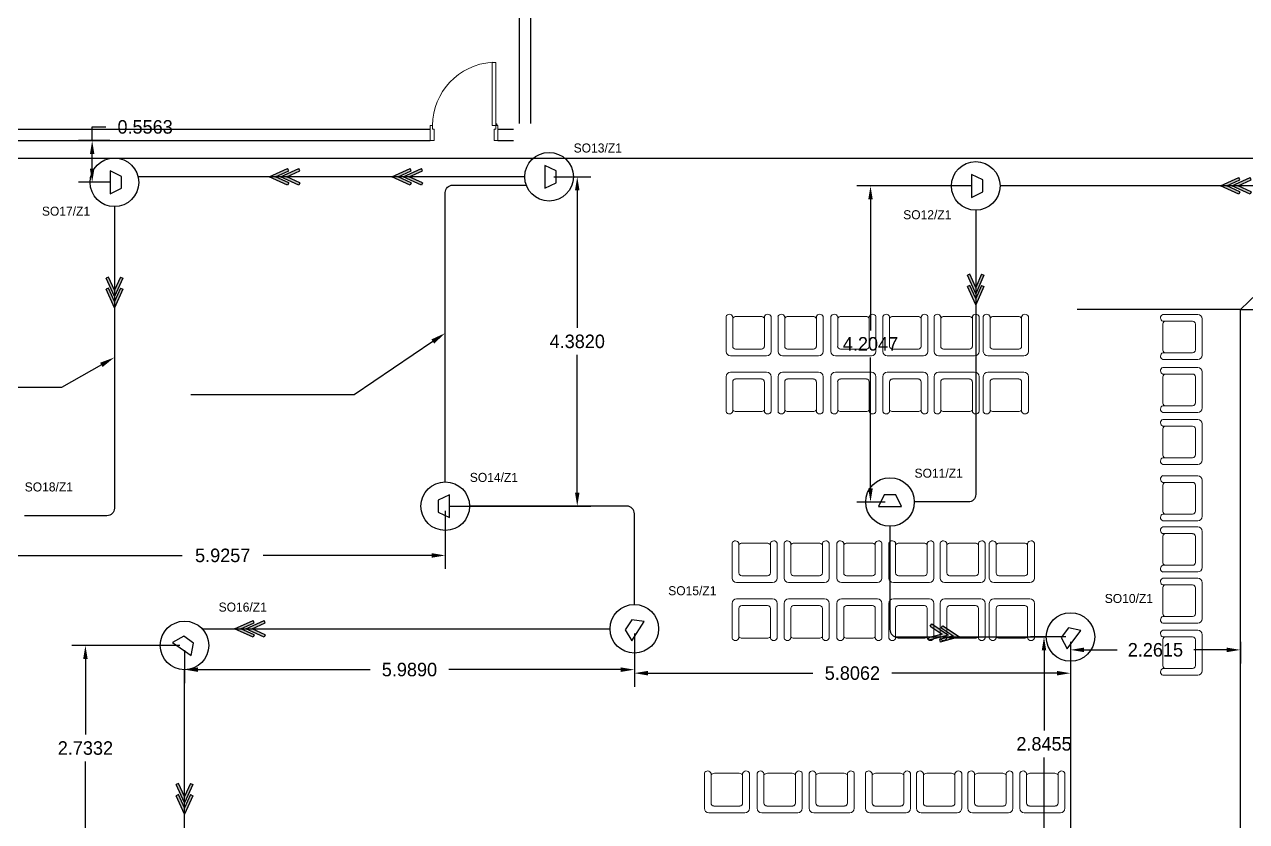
# Model space of a CAD drawing. Extents: x -3767 to 3861, y 250 to 646.
# Drawn here: x 49.14 to 65.41, y 368.27 to 378.87 of the extents above; entities that cross this region are included whole.
import ezdxf
from ezdxf import colors
from ezdxf.entities.mleader import LeaderData, LeaderLine
from ezdxf.enums import TextEntityAlignment as Align
from ezdxf.math import Vec2, Vec3

# ---------------------------------------------------------------- set-up
doc = ezdxf.new("R2010")
doc.units = 0
doc.header["$LTSCALE"] = 0.15
doc.layers.get('0').update_dxf_attribs({"color": 252})
doc.layers.get('Defpoints').update_dxf_attribs({"color": 252})
for name, color, linetype, lineweight in [('0 criticalllllll', 4, 'Continuous', 13), ('DOOR', 252, 'Continuous', 20), ('FUR', 252, 'Continuous', 9), ('wall', 252, 'Continuous', 30)]:
    doc.layers.add(name, color=color, linetype=linetype, lineweight=lineweight)
for name, color, linetype in [('0 sockets', 252, 'Continuous'), ('0 sound', 252, 'Continuous'), ('AUTOINCR', 7, 'Continuous'), ('bound', 252, 'Continuous'), ('FIRE_LOOP', 7, 'Continuous')]:
    doc.layers.add(name, color=color, linetype=linetype)
doc.dimstyles.get("Standard").update_dxf_attribs({"dimtxt": 0.18, "dimasz": 0.18, "dimexe": 0.18, "dimexo": 0.0625, "dimgap": 0.09, "dimtad": 0, "dimtih": 1, "dimtoh": 1, "dimdec": 4, "dimzin": 0, "dimdsep": 46, "dimtxsty": 'Standard', "dimcen": 0.09, "dimadec": 0, "dimazin": 0, "dimtfac": 1, "dimtdec": 4, "dimtofl": 0, "dimtmove": 0, "dimatfit": 3, "dimfxl": 1, "dimtolj": 1, "dimtzin": 0, "dimarcsym": 0})

# ---------------------------------------------------------------- blocks, each defined once
blk = doc.blocks.new('ARCH')
at = {"layer": 'bound', "color": 2}
blk.add_lwpolyline([(91.902, 377.348), (94.426, 377.348), (94.426, 312.722), (-14.994, 312.722), (-14.994, 377.09), (94.639, 377.09)], dxfattribs=at)
at = {"layer": 'DOOR'}
for p, q in [((55.411, 378.365), (55.363, 378.365)), ((55.363, 378.365), (55.363, 377.525)), ((55.411, 377.525), (55.411, 378.365)), ((54.571, 377.525), (54.541, 377.525)), ((54.541, 377.525), (54.541, 377.325)), ((54.571, 377.475), (54.571, 377.525)), ((54.591, 377.475), (54.571, 377.475)), ((54.591, 377.325), (54.591, 377.475)), ((55.363, 377.525), (55.411, 377.525)), ((55.391, 377.325), (55.391, 377.475)), ((55.391, 377.475), (55.411, 377.475)), ((55.411, 377.525), (55.441, 377.525)), ((55.411, 377.475), (55.411, 377.525)), ((55.441, 377.525), (55.441, 377.325)), ((54.541, 377.325), (54.591, 377.325)), ((55.441, 377.325), (55.391, 377.325))]:
    blk.add_line(p, q, dxfattribs=at)
blk.add_circle((55.421, 377.535), 0.01, dxfattribs=at)
blk.add_arc((55.416, 377.522), 0.845, 93.6111, 179.7782, dxfattribs=at)
at = {"layer": 'FUR'}
for p, q in [((58.478, 374.984), (58.478, 374.519)), ((58.568, 374.982), (58.568, 374.587)), ((58.943, 374.984), (58.613, 374.984)), ((58.988, 374.587), (58.988, 374.982)), ((59.078, 374.519), (59.078, 374.984)), ((59.17, 374.984), (59.17, 374.519)), ((59.26, 374.982), (59.26, 374.587)), ((59.635, 374.984), (59.305, 374.984)), ((59.68, 374.587), (59.68, 374.982)), ((59.77, 374.519), (59.77, 374.984)), ((59.874, 374.984), (59.874, 374.519)), ((59.964, 374.982), (59.964, 374.587)), ((60.339, 374.984), (60.009, 374.984)), ((60.384, 374.587), (60.384, 374.982)), ((60.474, 374.519), (60.474, 374.984)), ((60.565, 374.984), (60.565, 374.519)), ((60.655, 374.982), (60.655, 374.587)), ((61.03, 374.984), (60.7, 374.984)), ((61.075, 374.587), (61.075, 374.982)), ((61.165, 374.519), (61.165, 374.984)), ((61.247, 374.984), (61.247, 374.519)), ((61.337, 374.982), (61.337, 374.587)), ((61.712, 374.984), (61.382, 374.984)), ((61.757, 374.587), (61.757, 374.982)), ((61.847, 374.519), (61.847, 374.984)), ((61.903, 374.984), (61.903, 374.519)), ((61.993, 374.982), (61.993, 374.587)), ((62.368, 374.984), (62.038, 374.984)), ((62.413, 374.587), (62.413, 374.982)), ((62.503, 374.519), (62.503, 374.984)), ((64.758, 375.011), (64.293, 375.011)), ((64.293, 374.876), (64.293, 374.546)), ((64.69, 374.921), (64.295, 374.921)), ((64.728, 374.539), (64.728, 374.884)), ((64.818, 374.471), (64.818, 374.951)), ((58.605, 374.549), (58.95, 374.549)), ((59.297, 374.549), (59.642, 374.549)), ((60.001, 374.549), (60.346, 374.549)), ((60.693, 374.549), (61.038, 374.549)), ((61.374, 374.549), (61.719, 374.549)), ((62.03, 374.549), (62.375, 374.549)), ((58.538, 374.459), (59.018, 374.459)), ((59.23, 374.459), (59.71, 374.459)), ((59.934, 374.459), (60.414, 374.459)), ((60.625, 374.459), (61.105, 374.459)), ((61.307, 374.459), (61.787, 374.459)), ((61.963, 374.459), (62.443, 374.459)), ((64.293, 374.411), (64.758, 374.411)), ((64.295, 374.501), (64.69, 374.501)), ((58.538, 374.243), (59.018, 374.243)), ((59.23, 374.243), (59.71, 374.243)), ((59.934, 374.243), (60.414, 374.243)), ((60.625, 374.243), (61.105, 374.243)), ((61.307, 374.243), (61.787, 374.243)), ((61.963, 374.243), (62.443, 374.243)), ((64.758, 374.307), (64.293, 374.307)), ((64.69, 374.217), (64.295, 374.217)), ((64.818, 373.767), (64.818, 374.247)), ((58.478, 373.718), (58.478, 374.183)), ((58.568, 373.72), (58.568, 374.115)), ((58.605, 374.153), (58.95, 374.153)), ((58.988, 374.115), (58.988, 373.72)), ((59.078, 374.183), (59.078, 373.718)), ((59.17, 373.718), (59.17, 374.183)), ((59.26, 373.72), (59.26, 374.115)), ((59.297, 374.153), (59.642, 374.153)), ((59.68, 374.115), (59.68, 373.72)), ((59.77, 374.183), (59.77, 373.718)), ((59.874, 373.718), (59.874, 374.183)), ((59.964, 373.72), (59.964, 374.115)), ((60.001, 374.153), (60.346, 374.153)), ((60.384, 374.115), (60.384, 373.72)), ((60.474, 374.183), (60.474, 373.718)), ((60.565, 373.718), (60.565, 374.183)), ((60.655, 373.72), (60.655, 374.115)), ((60.693, 374.153), (61.038, 374.153)), ((61.075, 374.115), (61.075, 373.72)), ((61.165, 374.183), (61.165, 373.718)), ((61.247, 373.718), (61.247, 374.183)), ((61.337, 373.72), (61.337, 374.115)), ((61.374, 374.153), (61.719, 374.153)), ((61.757, 374.115), (61.757, 373.72)), ((61.847, 374.183), (61.847, 373.718)), ((61.903, 373.718), (61.903, 374.183)), ((61.993, 373.72), (61.993, 374.115)), ((62.03, 374.153), (62.375, 374.153)), ((62.413, 374.115), (62.413, 373.72)), ((62.503, 374.183), (62.503, 373.718)), ((64.293, 374.172), (64.293, 373.842)), ((64.728, 373.835), (64.728, 374.18)), ((64.295, 373.797), (64.69, 373.797)), ((58.943, 373.718), (58.613, 373.718)), ((59.635, 373.718), (59.305, 373.718)), ((60.339, 373.718), (60.009, 373.718)), ((61.03, 373.718), (60.7, 373.718)), ((61.712, 373.718), (61.382, 373.718)), ((62.368, 373.718), (62.038, 373.718)), ((64.293, 373.707), (64.758, 373.707)), ((64.758, 373.615), (64.293, 373.615)), ((64.293, 373.48), (64.293, 373.15)), ((64.69, 373.525), (64.295, 373.525)), ((64.728, 373.143), (64.728, 373.488)), ((64.818, 373.075), (64.818, 373.555)), ((64.295, 373.105), (64.69, 373.105)), ((64.293, 373.015), (64.758, 373.015)), ((64.758, 372.866), (64.293, 372.866)), ((64.69, 372.776), (64.295, 372.776)), ((64.818, 372.326), (64.818, 372.806)), ((64.293, 372.731), (64.293, 372.401)), ((64.728, 372.394), (64.728, 372.739)), ((64.293, 372.266), (64.758, 372.266)), ((64.295, 372.356), (64.69, 372.356)), ((64.758, 372.185), (64.293, 372.185)), ((64.818, 371.645), (64.818, 372.125)), ((58.558, 371.969), (58.558, 371.504)), ((58.648, 371.967), (58.648, 371.572)), ((59.023, 371.969), (58.693, 371.969)), ((59.068, 371.572), (59.068, 371.967)), ((59.158, 371.504), (59.158, 371.969)), ((59.25, 371.969), (59.25, 371.504)), ((59.34, 371.967), (59.34, 371.572)), ((59.715, 371.969), (59.385, 371.969)), ((59.76, 371.572), (59.76, 371.967)), ((59.85, 371.504), (59.85, 371.969)), ((59.954, 371.969), (59.954, 371.504)), ((60.044, 371.967), (60.044, 371.572)), ((60.419, 371.969), (60.089, 371.969)), ((60.464, 371.572), (60.464, 371.967)), ((60.554, 371.504), (60.554, 371.969)), ((60.646, 371.969), (60.646, 371.504)), ((60.736, 371.967), (60.736, 371.572)), ((61.111, 371.969), (60.781, 371.969)), ((61.156, 371.572), (61.156, 371.967)), ((61.246, 371.504), (61.246, 371.969)), ((61.328, 371.969), (61.328, 371.504)), ((61.418, 371.967), (61.418, 371.572)), ((61.793, 371.969), (61.463, 371.969)), ((61.838, 371.572), (61.838, 371.967)), ((61.928, 371.504), (61.928, 371.969)), ((61.983, 371.969), (61.983, 371.504)), ((62.073, 371.967), (62.073, 371.572)), ((62.448, 371.969), (62.118, 371.969)), ((62.493, 371.572), (62.493, 371.967)), ((62.583, 371.504), (62.583, 371.969)), ((64.293, 372.05), (64.293, 371.72)), ((64.69, 372.095), (64.295, 372.095)), ((64.728, 371.712), (64.728, 372.057)), ((64.295, 371.675), (64.69, 371.675)), ((58.686, 371.534), (59.031, 371.534)), ((59.378, 371.534), (59.723, 371.534)), ((60.082, 371.534), (60.427, 371.534)), ((60.773, 371.534), (61.118, 371.534)), ((61.455, 371.534), (61.8, 371.534)), ((62.111, 371.534), (62.456, 371.534)), ((64.293, 371.585), (64.758, 371.585)), ((64.758, 371.503), (64.293, 371.503)), ((58.618, 371.444), (59.098, 371.444)), ((59.31, 371.444), (59.79, 371.444)), ((60.014, 371.444), (60.494, 371.444)), ((60.706, 371.444), (61.186, 371.444)), ((61.388, 371.444), (61.868, 371.444)), ((62.043, 371.444), (62.523, 371.444)), ((64.293, 371.368), (64.293, 371.038)), ((64.69, 371.413), (64.295, 371.413)), ((64.728, 371.03), (64.728, 371.375)), ((64.818, 370.963), (64.818, 371.443)), ((58.558, 370.703), (58.558, 371.168)), ((58.618, 371.228), (59.098, 371.228)), ((58.686, 371.138), (59.031, 371.138)), ((59.158, 371.168), (59.158, 370.703)), ((59.25, 370.703), (59.25, 371.168)), ((59.31, 371.228), (59.79, 371.228)), ((59.378, 371.138), (59.723, 371.138)), ((59.85, 371.168), (59.85, 370.703)), ((59.954, 370.703), (59.954, 371.168)), ((60.014, 371.228), (60.494, 371.228)), ((60.082, 371.138), (60.427, 371.138)), ((60.554, 371.168), (60.554, 370.703)), ((60.646, 370.703), (60.646, 371.168)), ((60.706, 371.228), (61.186, 371.228)), ((60.773, 371.138), (61.118, 371.138)), ((61.246, 371.168), (61.246, 370.703)), ((61.328, 370.703), (61.328, 371.168)), ((61.388, 371.228), (61.868, 371.228)), ((61.455, 371.138), (61.8, 371.138)), ((61.928, 371.168), (61.928, 370.703)), ((61.983, 370.703), (61.983, 371.168)), ((62.043, 371.228), (62.523, 371.228)), ((62.111, 371.138), (62.456, 371.138)), ((62.583, 371.168), (62.583, 370.703)), ((58.648, 370.705), (58.648, 371.101)), ((59.068, 371.101), (59.068, 370.705)), ((59.34, 370.705), (59.34, 371.101)), ((59.76, 371.101), (59.76, 370.705)), ((60.044, 370.705), (60.044, 371.101)), ((60.464, 371.101), (60.464, 370.705)), ((60.736, 370.705), (60.736, 371.101)), ((61.156, 371.101), (61.156, 370.705)), ((61.418, 370.705), (61.418, 371.101)), ((61.838, 371.101), (61.838, 370.705)), ((62.073, 370.705), (62.073, 371.101)), ((62.493, 371.101), (62.493, 370.705)), ((64.295, 370.993), (64.69, 370.993)), ((64.293, 370.903), (64.758, 370.903)), ((64.758, 370.811), (64.293, 370.811)), ((59.023, 370.703), (58.693, 370.703)), ((59.715, 370.703), (59.385, 370.703)), ((60.419, 370.703), (60.089, 370.703)), ((61.111, 370.703), (60.781, 370.703)), ((61.793, 370.703), (61.463, 370.703)), ((62.448, 370.703), (62.118, 370.703)), ((64.293, 370.676), (64.293, 370.346)), ((64.69, 370.721), (64.295, 370.721)), ((64.728, 370.339), (64.728, 370.684)), ((64.818, 370.271), (64.818, 370.751)), ((64.293, 370.211), (64.758, 370.211)), ((64.295, 370.301), (64.69, 370.301)), ((58.189, 368.442), (58.189, 368.907)), ((58.279, 368.51), (58.279, 368.905)), ((58.324, 368.907), (58.654, 368.907)), ((58.699, 368.905), (58.699, 368.51)), ((58.789, 368.907), (58.789, 368.442)), ((58.893, 368.442), (58.893, 368.907)), ((58.983, 368.51), (58.983, 368.905)), ((59.028, 368.907), (59.358, 368.907)), ((59.403, 368.905), (59.403, 368.51)), ((59.493, 368.907), (59.493, 368.442)), ((59.585, 368.442), (59.585, 368.907)), ((59.675, 368.51), (59.675, 368.905)), ((59.72, 368.907), (60.05, 368.907)), ((60.095, 368.905), (60.095, 368.51)), ((60.185, 368.907), (60.185, 368.442)), ((60.334, 368.442), (60.334, 368.907)), ((60.424, 368.51), (60.424, 368.905)), ((60.469, 368.907), (60.799, 368.907)), ((60.844, 368.905), (60.844, 368.51)), ((60.934, 368.907), (60.934, 368.442)), ((61.015, 368.442), (61.015, 368.907)), ((61.105, 368.51), (61.105, 368.905)), ((61.15, 368.907), (61.48, 368.907)), ((61.525, 368.905), (61.525, 368.51)), ((61.615, 368.907), (61.615, 368.442)), ((61.697, 368.442), (61.697, 368.907)), ((61.787, 368.51), (61.787, 368.905)), ((61.832, 368.907), (62.162, 368.907)), ((62.207, 368.905), (62.207, 368.51)), ((62.297, 368.907), (62.297, 368.442)), ((62.389, 368.442), (62.389, 368.907)), ((62.479, 368.51), (62.479, 368.905)), ((62.524, 368.907), (62.854, 368.907)), ((62.899, 368.905), (62.899, 368.51)), ((62.989, 368.907), (62.989, 368.442)), ((58.729, 368.382), (58.249, 368.382)), ((58.661, 368.472), (58.316, 368.472)), ((59.433, 368.382), (58.953, 368.382)), ((59.365, 368.472), (59.02, 368.472)), ((60.125, 368.382), (59.645, 368.382)), ((60.057, 368.472), (59.712, 368.472)), ((60.874, 368.382), (60.394, 368.382)), ((60.806, 368.472), (60.461, 368.472)), ((61.555, 368.382), (61.075, 368.382)), ((61.488, 368.472), (61.143, 368.472)), ((62.237, 368.382), (61.757, 368.382)), ((62.17, 368.472), (61.825, 368.472)), ((62.929, 368.382), (62.449, 368.382)), ((62.861, 368.472), (62.516, 368.472))]:
    blk.add_line(p, q, dxfattribs=at)
for centre, major_axis, start_param, end_param in [((58.522, 374.966), (-0.0339, 0.0339), 4.256093, 6.69338), ((58.613, 374.924), (-0.0424, 0.0424), -0.785398, 0.062664), ((58.943, 374.924), (0.0424, 0.0424), 6.220521, 7.068583), ((59.033, 374.966), (0.0339, 0.0339), 5.87299, 8.310278), ((59.214, 374.966), (-0.0339, 0.0339), 4.256093, 6.69338), ((59.305, 374.924), (-0.0424, 0.0424), -0.785398, 0.062664), ((59.635, 374.924), (0.0424, 0.0424), 6.220521, 7.068583), ((59.725, 374.966), (0.0339, 0.0339), 5.87299, 8.310278), ((59.918, 374.966), (-0.0339, 0.0339), 4.256093, 6.69338), ((60.009, 374.924), (-0.0424, 0.0424), -0.785398, 0.062664), ((60.339, 374.924), (0.0424, 0.0424), 6.220521, 7.068583), ((60.429, 374.966), (0.0339, 0.0339), 5.87299, 8.310278), ((60.61, 374.966), (-0.0339, 0.0339), 4.256093, 6.69338), ((60.7, 374.924), (-0.0424, 0.0424), -0.785398, 0.062664), ((61.03, 374.924), (0.0424, 0.0424), 6.220521, 7.068583), ((61.121, 374.966), (0.0339, 0.0339), 5.87299, 8.310278), ((61.292, 374.966), (-0.0339, 0.0339), 4.256093, 6.69338), ((61.382, 374.924), (-0.0424, 0.0424), -0.785398, 0.062664), ((61.712, 374.924), (0.0424, 0.0424), 6.220521, 7.068583), ((61.802, 374.966), (0.0339, 0.0339), 5.87299, 8.310278), ((61.947, 374.966), (-0.0339, 0.0339), 4.256093, 6.69338), ((62.038, 374.924), (-0.0424, 0.0424), -0.785398, 0.062664), ((62.368, 374.924), (0.0424, 0.0424), 6.220521, 7.068583), ((62.458, 374.966), (0.0339, 0.0339), 5.87299, 8.310278), ((64.31, 374.966), (-0.0339, 0.0339), 5.87299, 8.310278), ((64.353, 374.876), (-0.0424, 0.0424), 6.220521, 7.068583), ((64.69, 374.884), (-0.0265, -0.0265), 2.356194, 3.926991), ((64.758, 374.951), (-0.0424, 0.0424), 3.926991, 5.497787), ((58.605, 374.587), (0.0265, 0.0265), 2.356194, 3.926991), ((58.95, 374.587), (0.0265, 0.0265), 3.926991, 5.497787), ((59.297, 374.587), (0.0265, 0.0265), 2.356194, 3.926991), ((59.642, 374.587), (0.0265, 0.0265), 3.926991, 5.497787), ((60.001, 374.587), (0.0265, 0.0265), 2.356194, 3.926991), ((60.346, 374.587), (0.0265, 0.0265), 3.926991, 5.497787), ((60.693, 374.587), (0.0265, 0.0265), 2.356194, 3.926991), ((61.038, 374.587), (0.0265, 0.0265), 3.926991, 5.497787), ((61.374, 374.587), (0.0265, 0.0265), 2.356194, 3.926991), ((61.719, 374.587), (0.0265, 0.0265), 3.926991, 5.497787), ((62.03, 374.587), (0.0265, 0.0265), 2.356194, 3.926991), ((62.375, 374.587), (0.0265, 0.0265), 3.926991, 5.497787), ((64.353, 374.546), (-0.0424, -0.0424), -0.785398, 0.062664), ((58.538, 374.519), (-0.0424, 0.0424), 0.785398, 2.356194), ((59.018, 374.519), (0.0424, 0.0424), 3.926991, 5.497787), ((59.23, 374.519), (-0.0424, 0.0424), 0.785398, 2.356194), ((59.71, 374.519), (0.0424, 0.0424), 3.926991, 5.497787), ((59.934, 374.519), (-0.0424, 0.0424), 0.785398, 2.356194), ((60.414, 374.519), (0.0424, 0.0424), 3.926991, 5.497787), ((60.625, 374.519), (-0.0424, 0.0424), 0.785398, 2.356194), ((61.105, 374.519), (0.0424, 0.0424), 3.926991, 5.497787), ((61.307, 374.519), (-0.0424, 0.0424), 0.785398, 2.356194), ((61.787, 374.519), (0.0424, 0.0424), 3.926991, 5.497787), ((61.963, 374.519), (-0.0424, 0.0424), 0.785398, 2.356194), ((62.443, 374.519), (0.0424, 0.0424), 3.926991, 5.497787), ((64.31, 374.456), (-0.0339, -0.0339), 4.256093, 6.69338), ((64.69, 374.539), (-0.0265, -0.0265), 0.785398, 2.356194), ((64.758, 374.471), (-0.0424, -0.0424), 0.785398, 2.356194), ((64.31, 374.263), (-0.0339, 0.0339), 5.87299, 8.310278), ((64.353, 374.172), (-0.0424, 0.0424), 6.220521, 7.068583), ((64.69, 374.18), (-0.0265, -0.0265), 2.356194, 3.926991), ((64.758, 374.247), (-0.0424, 0.0424), 3.926991, 5.497787), ((64.31, 373.752), (-0.0339, -0.0339), 4.256093, 6.69338), ((64.353, 373.842), (-0.0424, -0.0424), -0.785398, 0.062664), ((64.69, 373.835), (-0.0265, -0.0265), 0.785398, 2.356194), ((64.758, 373.767), (-0.0424, -0.0424), 0.785398, 2.356194), ((64.31, 373.571), (-0.0339, 0.0339), 5.87299, 8.310278), ((64.758, 373.555), (-0.0424, 0.0424), 3.926991, 5.497787), ((64.353, 373.48), (-0.0424, 0.0424), 6.220521, 7.068583), ((64.69, 373.488), (-0.0265, -0.0265), 2.356194, 3.926991), ((64.31, 373.06), (-0.0339, -0.0339), 4.256093, 6.69338), ((64.353, 373.15), (-0.0424, -0.0424), -0.785398, 0.062664), ((64.69, 373.143), (-0.0265, -0.0265), 0.785398, 2.356194), ((64.758, 373.075), (-0.0424, -0.0424), 0.785398, 2.356194), ((64.31, 372.822), (-0.0339, 0.0339), 5.87299, 8.310278), ((64.353, 372.731), (-0.0424, 0.0424), 6.220521, 7.068583), ((64.69, 372.739), (-0.0265, -0.0265), 2.356194, 3.926991), ((64.758, 372.806), (-0.0424, 0.0424), 3.926991, 5.497787), ((64.31, 372.311), (-0.0339, -0.0339), 4.256093, 6.69338), ((64.353, 372.401), (-0.0424, -0.0424), -0.785398, 0.062664), ((64.69, 372.394), (-0.0265, -0.0265), 0.785398, 2.356194), ((64.758, 372.326), (-0.0424, -0.0424), 0.785398, 2.356194), ((64.31, 372.14), (-0.0339, 0.0339), 5.87299, 8.310278), ((64.758, 372.125), (-0.0424, 0.0424), 3.926991, 5.497787), ((58.603, 371.952), (-0.0339, 0.0339), 4.256093, 6.69338), ((58.693, 371.909), (-0.0424, 0.0424), -0.785398, 0.062664), ((59.023, 371.909), (0.0424, 0.0424), 6.220521, 7.068583), ((59.114, 371.952), (0.0339, 0.0339), 5.87299, 8.310278), ((59.295, 371.952), (-0.0339, 0.0339), 4.256093, 6.69338), ((59.385, 371.909), (-0.0424, 0.0424), -0.785398, 0.062664), ((59.715, 371.909), (0.0424, 0.0424), 6.220521, 7.068583), ((59.806, 371.952), (0.0339, 0.0339), 5.87299, 8.310278), ((59.999, 371.952), (-0.0339, 0.0339), 4.256093, 6.69338), ((60.089, 371.909), (-0.0424, 0.0424), -0.785398, 0.062664), ((60.419, 371.909), (0.0424, 0.0424), 6.220521, 7.068583), ((60.509, 371.952), (0.0339, 0.0339), 5.87299, 8.310278), ((60.691, 371.952), (-0.0339, 0.0339), 4.256093, 6.69338), ((60.781, 371.909), (-0.0424, 0.0424), -0.785398, 0.062664), ((61.111, 371.909), (0.0424, 0.0424), 6.220521, 7.068583), ((61.201, 371.952), (0.0339, 0.0339), 5.87299, 8.310278), ((61.372, 371.952), (-0.0339, 0.0339), 4.256093, 6.69338), ((61.463, 371.909), (-0.0424, 0.0424), -0.785398, 0.062664), ((61.793, 371.909), (0.0424, 0.0424), 6.220521, 7.068583), ((61.883, 371.952), (0.0339, 0.0339), 5.87299, 8.310278), ((62.028, 371.952), (-0.0339, 0.0339), 4.256093, 6.69338), ((62.118, 371.909), (-0.0424, 0.0424), -0.785398, 0.062664), ((62.448, 371.909), (0.0424, 0.0424), 6.220521, 7.068583), ((62.539, 371.952), (0.0339, 0.0339), 5.87299, 8.310278), ((64.353, 372.05), (-0.0424, 0.0424), 6.220521, 7.068583), ((64.69, 372.057), (-0.0265, -0.0265), 2.356194, 3.926991), ((64.31, 371.629), (-0.0339, -0.0339), 4.256093, 6.69338), ((64.353, 371.72), (-0.0424, -0.0424), -0.785398, 0.062664), ((64.69, 371.712), (-0.0265, -0.0265), 0.785398, 2.356194), ((64.758, 371.645), (-0.0424, -0.0424), 0.785398, 2.356194), ((58.618, 371.504), (-0.0424, 0.0424), 0.785398, 2.356194), ((58.686, 371.572), (0.0265, 0.0265), 2.356194, 3.926991), ((59.031, 371.572), (0.0265, 0.0265), 3.926991, 5.497787), ((59.098, 371.504), (0.0424, 0.0424), 3.926991, 5.497787), ((59.31, 371.504), (-0.0424, 0.0424), 0.785398, 2.356194), ((59.378, 371.572), (0.0265, 0.0265), 2.356194, 3.926991), ((59.723, 371.572), (0.0265, 0.0265), 3.926991, 5.497787), ((59.79, 371.504), (0.0424, 0.0424), 3.926991, 5.497787), ((60.014, 371.504), (-0.0424, 0.0424), 0.785398, 2.356194), ((60.082, 371.572), (0.0265, 0.0265), 2.356194, 3.926991), ((60.427, 371.572), (0.0265, 0.0265), 3.926991, 5.497787), ((60.494, 371.504), (0.0424, 0.0424), 3.926991, 5.497787), ((60.706, 371.504), (-0.0424, 0.0424), 0.785398, 2.356194), ((60.773, 371.572), (0.0265, 0.0265), 2.356194, 3.926991), ((61.118, 371.572), (0.0265, 0.0265), 3.926991, 5.497787), ((61.186, 371.504), (0.0424, 0.0424), 3.926991, 5.497787), ((61.388, 371.504), (-0.0424, 0.0424), 0.785398, 2.356194), ((61.455, 371.572), (0.0265, 0.0265), 2.356194, 3.926991), ((61.8, 371.572), (0.0265, 0.0265), 3.926991, 5.497787), ((61.868, 371.504), (0.0424, 0.0424), 3.926991, 5.497787), ((62.043, 371.504), (-0.0424, 0.0424), 0.785398, 2.356194), ((62.111, 371.572), (0.0265, 0.0265), 2.356194, 3.926991), ((62.456, 371.572), (0.0265, 0.0265), 3.926991, 5.497787), ((62.523, 371.504), (0.0424, 0.0424), 3.926991, 5.497787), ((64.31, 371.458), (-0.0339, 0.0339), 5.87299, 8.310278), ((64.758, 371.443), (-0.0424, 0.0424), 3.926991, 5.497787), ((64.353, 371.368), (-0.0424, 0.0424), 6.220521, 7.068583), ((64.69, 371.375), (-0.0265, -0.0265), 2.356194, 3.926991), ((64.31, 370.948), (-0.0339, -0.0339), 4.256093, 6.69338), ((64.353, 371.038), (-0.0424, -0.0424), -0.785398, 0.062664), ((64.69, 371.03), (-0.0265, -0.0265), 0.785398, 2.356194), ((64.758, 370.963), (-0.0424, -0.0424), 0.785398, 2.356194), ((64.31, 370.766), (-0.0339, 0.0339), 5.87299, 8.310278), ((64.758, 370.751), (-0.0424, 0.0424), 3.926991, 5.497787), ((64.353, 370.676), (-0.0424, 0.0424), 6.220521, 7.068583), ((64.69, 370.684), (-0.0265, -0.0265), 2.356194, 3.926991), ((64.353, 370.346), (-0.0424, -0.0424), -0.785398, 0.062664), ((64.69, 370.339), (-0.0265, -0.0265), 0.785398, 2.356194), ((64.31, 370.256), (-0.0339, -0.0339), 4.256093, 6.69338), ((64.758, 370.271), (-0.0424, -0.0424), 0.785398, 2.356194)]:
    blk.add_ellipse(centre, major_axis=major_axis, ratio=1, start_param=start_param, end_param=end_param, dxfattribs=at)
at = {"layer": 'FUR', "extrusion": (0, 0, -1)}
for centre, major_axis, start_param, end_param in [((58.538, 374.183), (0.0424, 0.0424), 3.926991, 5.497787), ((59.018, 374.183), (-0.0424, 0.0424), 0.785398, 2.356194), ((59.23, 374.183), (0.0424, 0.0424), 3.926991, 5.497787), ((59.71, 374.183), (-0.0424, 0.0424), 0.785398, 2.356194), ((59.934, 374.183), (0.0424, 0.0424), 3.926991, 5.497787), ((60.414, 374.183), (-0.0424, 0.0424), 0.785398, 2.356194), ((60.625, 374.183), (0.0424, 0.0424), 3.926991, 5.497787), ((61.105, 374.183), (-0.0424, 0.0424), 0.785398, 2.356194), ((61.307, 374.183), (0.0424, 0.0424), 3.926991, 5.497787), ((61.787, 374.183), (-0.0424, 0.0424), 0.785398, 2.356194), ((61.963, 374.183), (0.0424, 0.0424), 3.926991, 5.497787), ((62.443, 374.183), (-0.0424, 0.0424), 0.785398, 2.356194), ((58.605, 374.115), (0.0265, 0.0265), 3.926991, 5.497787), ((58.95, 374.115), (0.0265, 0.0265), -0.785398, 0.785398), ((59.297, 374.115), (0.0265, 0.0265), 3.926991, 5.497787), ((59.642, 374.115), (0.0265, 0.0265), -0.785398, 0.785398), ((60.001, 374.115), (0.0265, 0.0265), 3.926991, 5.497787), ((60.346, 374.115), (0.0265, 0.0265), -0.785398, 0.785398), ((60.693, 374.115), (0.0265, 0.0265), 3.926991, 5.497787), ((61.038, 374.115), (0.0265, 0.0265), -0.785398, 0.785398), ((61.374, 374.115), (0.0265, 0.0265), 3.926991, 5.497787), ((61.719, 374.115), (0.0265, 0.0265), -0.785398, 0.785398), ((62.03, 374.115), (0.0265, 0.0265), 3.926991, 5.497787), ((62.375, 374.115), (0.0265, 0.0265), -0.785398, 0.785398), ((58.613, 373.778), (0.0424, 0.0424), 2.356194, 3.204257), ((58.943, 373.778), (-0.0424, 0.0424), 3.078929, 3.926991), ((59.305, 373.778), (0.0424, 0.0424), 2.356194, 3.204257), ((59.635, 373.778), (-0.0424, 0.0424), 3.078929, 3.926991), ((60.009, 373.778), (0.0424, 0.0424), 2.356194, 3.204257), ((60.339, 373.778), (-0.0424, 0.0424), 3.078929, 3.926991), ((60.7, 373.778), (0.0424, 0.0424), 2.356194, 3.204257), ((61.03, 373.778), (-0.0424, 0.0424), 3.078929, 3.926991), ((61.382, 373.778), (0.0424, 0.0424), 2.356194, 3.204257), ((61.712, 373.778), (-0.0424, 0.0424), 3.078929, 3.926991), ((62.038, 373.778), (0.0424, 0.0424), 2.356194, 3.204257), ((62.368, 373.778), (-0.0424, 0.0424), 3.078929, 3.926991), ((58.522, 373.735), (0.0339, 0.0339), 1.1145, 3.551788), ((59.033, 373.735), (-0.0339, 0.0339), 2.731397, 5.168685), ((59.214, 373.735), (0.0339, 0.0339), 1.1145, 3.551788), ((59.725, 373.735), (-0.0339, 0.0339), 2.731397, 5.168685), ((59.918, 373.735), (0.0339, 0.0339), 1.1145, 3.551788), ((60.429, 373.735), (-0.0339, 0.0339), 2.731397, 5.168685), ((60.61, 373.735), (0.0339, 0.0339), 1.1145, 3.551788), ((61.121, 373.735), (-0.0339, 0.0339), 2.731397, 5.168685), ((61.292, 373.735), (0.0339, 0.0339), 1.1145, 3.551788), ((61.802, 373.735), (-0.0339, 0.0339), 2.731397, 5.168685), ((61.947, 373.735), (0.0339, 0.0339), 1.1145, 3.551788), ((62.458, 373.735), (-0.0339, 0.0339), 2.731397, 5.168685), ((58.618, 371.168), (0.0424, 0.0424), 3.926991, 5.497787), ((58.686, 371.101), (0.0265, 0.0265), 3.926991, 5.497787), ((59.031, 371.101), (0.0265, 0.0265), -0.785398, 0.785398), ((59.098, 371.168), (-0.0424, 0.0424), 0.785398, 2.356194), ((59.31, 371.168), (0.0424, 0.0424), 3.926991, 5.497787), ((59.378, 371.101), (0.0265, 0.0265), 3.926991, 5.497787), ((59.723, 371.101), (0.0265, 0.0265), -0.785398, 0.785398), ((59.79, 371.168), (-0.0424, 0.0424), 0.785398, 2.356194), ((60.014, 371.168), (0.0424, 0.0424), 3.926991, 5.497787), ((60.082, 371.101), (0.0265, 0.0265), 3.926991, 5.497787), ((60.427, 371.101), (0.0265, 0.0265), -0.785398, 0.785398), ((60.494, 371.168), (-0.0424, 0.0424), 0.785398, 2.356194), ((60.706, 371.168), (0.0424, 0.0424), 3.926991, 5.497787), ((60.773, 371.101), (0.0265, 0.0265), 3.926991, 5.497787), ((61.118, 371.101), (0.0265, 0.0265), -0.785398, 0.785398), ((61.186, 371.168), (-0.0424, 0.0424), 0.785398, 2.356194), ((61.388, 371.168), (0.0424, 0.0424), 3.926991, 5.497787), ((61.455, 371.101), (0.0265, 0.0265), 3.926991, 5.497787), ((61.8, 371.101), (0.0265, 0.0265), -0.785398, 0.785398), ((61.868, 371.168), (-0.0424, 0.0424), 0.785398, 2.356194), ((62.043, 371.168), (0.0424, 0.0424), 3.926991, 5.497787), ((62.111, 371.101), (0.0265, 0.0265), 3.926991, 5.497787), ((62.456, 371.101), (0.0265, 0.0265), -0.785398, 0.785398), ((62.523, 371.168), (-0.0424, 0.0424), 0.785398, 2.356194), ((58.603, 370.721), (0.0339, 0.0339), 1.1145, 3.551788), ((58.693, 370.763), (0.0424, 0.0424), 2.356194, 3.204257), ((59.023, 370.763), (-0.0424, 0.0424), 3.078929, 3.926991), ((59.114, 370.721), (-0.0339, 0.0339), 2.731397, 5.168685), ((59.295, 370.721), (0.0339, 0.0339), 1.1145, 3.551788), ((59.385, 370.763), (0.0424, 0.0424), 2.356194, 3.204257), ((59.715, 370.763), (-0.0424, 0.0424), 3.078929, 3.926991), ((59.806, 370.721), (-0.0339, 0.0339), 2.731397, 5.168685), ((59.999, 370.721), (0.0339, 0.0339), 1.1145, 3.551788), ((60.089, 370.763), (0.0424, 0.0424), 2.356194, 3.204257), ((60.419, 370.763), (-0.0424, 0.0424), 3.078929, 3.926991), ((60.509, 370.721), (-0.0339, 0.0339), 2.731397, 5.168685), ((60.691, 370.721), (0.0339, 0.0339), 1.1145, 3.551788), ((60.781, 370.763), (0.0424, 0.0424), 2.356194, 3.204257), ((61.111, 370.763), (-0.0424, 0.0424), 3.078929, 3.926991), ((61.201, 370.721), (-0.0339, 0.0339), 2.731397, 5.168685), ((61.372, 370.721), (0.0339, 0.0339), 1.1145, 3.551788), ((61.463, 370.763), (0.0424, 0.0424), 2.356194, 3.204257), ((61.793, 370.763), (-0.0424, 0.0424), 3.078929, 3.926991), ((61.883, 370.721), (-0.0339, 0.0339), 2.731397, 5.168685), ((62.028, 370.721), (0.0339, 0.0339), 1.1145, 3.551788), ((62.118, 370.763), (0.0424, 0.0424), 2.356194, 3.204257), ((62.448, 370.763), (-0.0424, 0.0424), 3.078929, 3.926991), ((62.539, 370.721), (-0.0339, 0.0339), 2.731397, 5.168685), ((58.234, 368.89), (-0.0339, 0.0339), 5.87299, 8.310278), ((58.324, 368.847), (-0.0424, 0.0424), 6.220521, 7.068583), ((58.654, 368.847), (0.0424, 0.0424), -0.785398, 0.062664), ((58.744, 368.89), (0.0339, 0.0339), 4.256093, 6.69338), ((58.937, 368.89), (-0.0339, 0.0339), 5.87299, 8.310278), ((59.028, 368.847), (-0.0424, 0.0424), 6.220521, 7.068583), ((59.358, 368.847), (0.0424, 0.0424), -0.785398, 0.062664), ((59.448, 368.89), (0.0339, 0.0339), 4.256093, 6.69338), ((59.629, 368.89), (-0.0339, 0.0339), 5.87299, 8.310278), ((59.72, 368.847), (-0.0424, 0.0424), 6.220521, 7.068583), ((60.05, 368.847), (0.0424, 0.0424), -0.785398, 0.062664), ((60.14, 368.89), (0.0339, 0.0339), 4.256093, 6.69338), ((60.378, 368.89), (-0.0339, 0.0339), 5.87299, 8.310278), ((60.469, 368.847), (-0.0424, 0.0424), 6.220521, 7.068583), ((60.799, 368.847), (0.0424, 0.0424), -0.785398, 0.062664), ((60.889, 368.89), (0.0339, 0.0339), 4.256093, 6.69338), ((61.06, 368.89), (-0.0339, 0.0339), 5.87299, 8.310278), ((61.15, 368.847), (-0.0424, 0.0424), 6.220521, 7.068583), ((61.48, 368.847), (0.0424, 0.0424), -0.785398, 0.062664), ((61.571, 368.89), (0.0339, 0.0339), 4.256093, 6.69338), ((61.742, 368.89), (-0.0339, 0.0339), 5.87299, 8.310278), ((61.832, 368.847), (-0.0424, 0.0424), 6.220521, 7.068583), ((62.162, 368.847), (0.0424, 0.0424), -0.785398, 0.062664), ((62.252, 368.89), (0.0339, 0.0339), 4.256093, 6.69338), ((62.434, 368.89), (-0.0339, 0.0339), 5.87299, 8.310278), ((62.524, 368.847), (-0.0424, 0.0424), 6.220521, 7.068583), ((62.854, 368.847), (0.0424, 0.0424), -0.785398, 0.062664), ((62.944, 368.89), (0.0339, 0.0339), 4.256093, 6.69338), ((58.249, 368.442), (-0.0424, 0.0424), 3.926991, 5.497787), ((58.316, 368.51), (0.0265, 0.0265), 2.356194, 3.926991), ((58.661, 368.51), (0.0265, 0.0265), 0.785398, 2.356194), ((58.729, 368.442), (0.0424, 0.0424), 0.785398, 2.356194), ((58.953, 368.442), (-0.0424, 0.0424), 3.926991, 5.497787), ((59.02, 368.51), (0.0265, 0.0265), 2.356194, 3.926991), ((59.365, 368.51), (0.0265, 0.0265), 0.785398, 2.356194), ((59.433, 368.442), (0.0424, 0.0424), 0.785398, 2.356194), ((59.645, 368.442), (-0.0424, 0.0424), 3.926991, 5.497787), ((59.712, 368.51), (0.0265, 0.0265), 2.356194, 3.926991), ((60.057, 368.51), (0.0265, 0.0265), 0.785398, 2.356194), ((60.125, 368.442), (0.0424, 0.0424), 0.785398, 2.356194), ((60.394, 368.442), (-0.0424, 0.0424), 3.926991, 5.497787), ((60.461, 368.51), (0.0265, 0.0265), 2.356194, 3.926991), ((60.806, 368.51), (0.0265, 0.0265), 0.785398, 2.356194), ((60.874, 368.442), (0.0424, 0.0424), 0.785398, 2.356194), ((61.075, 368.442), (-0.0424, 0.0424), 3.926991, 5.497787), ((61.143, 368.51), (0.0265, 0.0265), 2.356194, 3.926991), ((61.488, 368.51), (0.0265, 0.0265), 0.785398, 2.356194), ((61.555, 368.442), (0.0424, 0.0424), 0.785398, 2.356194), ((61.757, 368.442), (-0.0424, 0.0424), 3.926991, 5.497787), ((61.825, 368.51), (0.0265, 0.0265), 2.356194, 3.926991), ((62.17, 368.51), (0.0265, 0.0265), 0.785398, 2.356194), ((62.237, 368.442), (0.0424, 0.0424), 0.785398, 2.356194), ((62.449, 368.442), (-0.0424, 0.0424), 3.926991, 5.497787), ((62.516, 368.51), (0.0265, 0.0265), 2.356194, 3.926991), ((62.861, 368.51), (0.0265, 0.0265), 0.785398, 2.356194), ((62.929, 368.442), (0.0424, 0.0424), 0.785398, 2.356194)]:
    blk.add_ellipse(centre, major_axis=major_axis, ratio=1, start_param=start_param, end_param=end_param, dxfattribs=at)
at = {"layer": 'wall'}
for p, q in [((55.725, 384.666), (55.725, 377.55)), ((55.875, 384.534), (55.875, 377.55)), ((48.666, 377.475), (54.541, 377.475)), ((55.441, 377.475), (55.65, 377.475)), ((48.666, 377.325), (54.541, 377.325)), ((55.441, 377.325), (55.65, 377.325)), ((65.325, 375.075), (65.735, 375.075)), ((65.325, 367.8), (65.325, 375.075))]:
    blk.add_line(p, q, dxfattribs=at)
blk = doc.blocks.new('T-PA01')
at = {"color": 6}
for p, q in [((36, 94), (-58, 49)), ((-58, 49), (-58, -49)), ((36, -94), (36, 94)), ((-58, -49), (36, -94))]:
    blk.add_line(p, q, dxfattribs=at)
blk.add_circle((0, 0), 200, dxfattribs=at)
blk = doc.blocks.new('*D112')
at = {"layer": '0 sound', "color": 0, "lineweight": -2, "transparency": 16777216}
for p, q in [((63.064, 370.658), (63.064, 370.369)), ((65.325, 370.658), (65.325, 370.369)), ((63.244, 370.549), (63.684, 370.549)), ((65.145, 370.549), (64.704, 370.549))]:
    blk.add_line(p, q, dxfattribs=at)
at = {"layer": '0 sound', "color": 0, "transparency": 16777216}
for points in [[(63.244, 370.579), (63.244, 370.519), (63.064, 370.549)], [(65.145, 370.579), (65.145, 370.519), (65.325, 370.549)]]:
    blk.add_solid(points, dxfattribs=at)
at = {"layer": 'Defpoints', "color": 0, "transparency": 16777216}
for p in [(63.064, 370.721), (65.325, 370.721), (65.325, 370.549)]:
    blk.add_point(p, dxfattribs=at)
at = {"layer": '0 sound', "color": 0, "transparency": 16777216, "insert": (64.194, 370.549), "char_height": 0.18, "attachment_point": 5}
blk.add_mtext('\\A1;2.2615', dxfattribs=at)
blk = doc.blocks.new('*D113')
at = {"layer": '0 sound', "color": 0, "lineweight": -2, "transparency": 16777216}
for p, q in [((63.001, 370.721), (62.531, 370.721)), ((62.711, 370.541), (62.711, 369.478)), ((62.711, 368.055), (62.711, 369.118)), ((63.239, 367.875), (62.531, 367.875))]:
    blk.add_line(p, q, dxfattribs=at)
at = {"layer": '0 sound', "color": 0, "transparency": 16777216}
for points in [[(62.681, 370.541), (62.741, 370.541), (62.711, 370.721)], [(62.681, 368.055), (62.741, 368.055), (62.711, 367.875)]]:
    blk.add_solid(points, dxfattribs=at)
at = {"layer": 'Defpoints', "color": 0, "transparency": 16777216}
for p in [(63.064, 370.721), (62.711, 367.875), (63.302, 367.875)]:
    blk.add_point(p, dxfattribs=at)
at = {"layer": '0 sound', "color": 0, "transparency": 16777216, "insert": (62.711, 369.298), "char_height": 0.18, "attachment_point": 5}
blk.add_mtext('\\A1;2.8455', dxfattribs=at)
blk = doc.blocks.new('*D114')
at = {"layer": '0 sound', "color": 0, "lineweight": -2, "transparency": 16777216}
for p, q in [((57.257, 370.767), (57.257, 370.059)), ((63.064, 370.658), (63.064, 370.059)), ((57.437, 370.239), (59.635, 370.239)), ((62.884, 370.239), (60.685, 370.239))]:
    blk.add_line(p, q, dxfattribs=at)
at = {"layer": '0 sound', "color": 0, "transparency": 16777216}
for points in [[(57.437, 370.269), (57.437, 370.209), (57.257, 370.239)], [(62.884, 370.269), (62.884, 370.209), (63.064, 370.239)]]:
    blk.add_solid(points, dxfattribs=at)
at = {"layer": 'Defpoints', "color": 0, "transparency": 16777216}
for p in [(57.257, 370.829), (63.064, 370.721), (57.257, 370.239)]:
    blk.add_point(p, dxfattribs=at)
at = {"layer": '0 sound', "color": 0, "transparency": 16777216, "insert": (60.16, 370.239), "char_height": 0.18, "attachment_point": 5}
blk.add_mtext('\\A1;5.8062', dxfattribs=at)
blk = doc.blocks.new('*D115')
at = {"layer": '0 sound', "color": 0, "lineweight": -2, "transparency": 16777216}
for p, q in [((57.257, 370.767), (57.257, 370.106)), ((51.268, 370.546), (51.268, 370.106)), ((51.448, 370.286), (53.738, 370.286)), ((57.077, 370.286), (54.788, 370.286))]:
    blk.add_line(p, q, dxfattribs=at)
at = {"layer": '0 sound', "color": 0, "transparency": 16777216}
for points in [[(51.448, 370.316), (51.448, 370.256), (51.268, 370.286)], [(57.077, 370.316), (57.077, 370.256), (57.257, 370.286)]]:
    blk.add_solid(points, dxfattribs=at)
at = {"layer": 'Defpoints', "color": 0, "transparency": 16777216}
for p in [(57.257, 370.829), (51.268, 370.608), (51.268, 370.286)]:
    blk.add_point(p, dxfattribs=at)
at = {"layer": '0 sound', "color": 0, "transparency": 16777216, "insert": (54.263, 370.286), "char_height": 0.18, "attachment_point": 5}
blk.add_mtext('\\A1;5.9890', dxfattribs=at)
blk = doc.blocks.new('*D116')
at = {"layer": '0 sound', "color": 0, "lineweight": -2, "transparency": 16777216}
for p, q in [((48.814, 372.271), (48.814, 371.625)), ((54.74, 372.398), (54.74, 371.625)), ((48.994, 371.805), (51.237, 371.805)), ((54.56, 371.805), (52.317, 371.805))]:
    blk.add_line(p, q, dxfattribs=at)
at = {"layer": '0 sound', "color": 0, "transparency": 16777216}
for points in [[(48.994, 371.835), (48.994, 371.775), (48.814, 371.805)], [(54.56, 371.835), (54.56, 371.775), (54.74, 371.805)]]:
    blk.add_solid(points, dxfattribs=at)
at = {"layer": 'Defpoints', "color": 0, "transparency": 16777216}
for p in [(54.74, 372.461), (48.814, 372.333), (48.814, 371.805)]:
    blk.add_point(p, dxfattribs=at)
at = {"layer": '0 sound', "color": 0, "transparency": 16777216, "insert": (51.777, 371.805), "char_height": 0.18, "attachment_point": 5}
blk.add_mtext('\\A1;5.9257', dxfattribs=at)
blk = doc.blocks.new('*D117')
at = {"layer": '0 sound', "color": 0, "lineweight": -2, "transparency": 16777216}
for p, q in [((56.185, 376.843), (56.677, 376.843)), ((56.497, 376.663), (56.497, 374.832)), ((56.497, 372.641), (56.497, 374.472)), ((54.802, 372.461), (56.677, 372.461))]:
    blk.add_line(p, q, dxfattribs=at)
at = {"layer": '0 sound', "color": 0, "transparency": 16777216}
for points in [[(56.467, 376.663), (56.527, 376.663), (56.497, 376.843)], [(56.467, 372.641), (56.527, 372.641), (56.497, 372.461)]]:
    blk.add_solid(points, dxfattribs=at)
at = {"layer": 'Defpoints', "color": 0, "transparency": 16777216}
for p in [(56.122, 376.843), (56.497, 376.843), (54.74, 372.461)]:
    blk.add_point(p, dxfattribs=at)
at = {"layer": '0 sound', "color": 0, "transparency": 16777216, "insert": (56.497, 374.652), "char_height": 0.18, "attachment_point": 5}
blk.add_mtext('\\A1;4.3820', dxfattribs=at)
blk = doc.blocks.new('*D118')
at = {"layer": '0 sound', "color": 0, "lineweight": -2, "transparency": 16777216}
for p, q in [((61.739, 376.721), (60.221, 376.721)), ((60.401, 376.541), (60.401, 374.799)), ((60.401, 372.696), (60.401, 374.439)), ((60.598, 372.516), (60.221, 372.516))]:
    blk.add_line(p, q, dxfattribs=at)
at = {"layer": '0 sound', "color": 0, "transparency": 16777216}
for points in [[(60.371, 376.541), (60.431, 376.541), (60.401, 376.721)], [(60.371, 372.696), (60.431, 372.696), (60.401, 372.516)]]:
    blk.add_solid(points, dxfattribs=at)
at = {"layer": 'Defpoints', "color": 0, "transparency": 16777216}
for p in [(60.401, 376.721), (61.802, 376.721), (60.66, 372.516)]:
    blk.add_point(p, dxfattribs=at)
at = {"layer": '0 sound', "color": 0, "transparency": 16777216, "insert": (60.401, 374.619), "char_height": 0.18, "attachment_point": 5}
blk.add_mtext('\\A1;4.2047', dxfattribs=at)
blk = doc.blocks.new('*D120')
at = {"layer": '0 sound', "color": 0, "lineweight": -2, "transparency": 16777216}
for p, q in [((50.039, 377.325), (50.039, 377.505)), ((50.039, 377.505), (50.219, 377.505)), ((50.273, 377.325), (49.859, 377.325)), ((50.039, 376.949), (50.039, 377.145)), ((50.273, 376.769), (49.859, 376.769))]:
    blk.add_line(p, q, dxfattribs=at)
at = {"layer": '0 sound', "color": 0, "transparency": 16777216}
for points in [[(50.009, 377.145), (50.069, 377.145), (50.039, 377.325)], [(50.009, 376.949), (50.069, 376.949), (50.039, 376.769)]]:
    blk.add_solid(points, dxfattribs=at)
at = {"layer": 'Defpoints', "color": 0, "transparency": 16777216}
for p in [(50.039, 377.325), (50.335, 377.325), (50.335, 376.769)]:
    blk.add_point(p, dxfattribs=at)
at = {"layer": '0 sound', "color": 0, "transparency": 16777216, "insert": (50.744, 377.505), "char_height": 0.18, "attachment_point": 5}
blk.add_mtext('\\A1;0.5563', dxfattribs=at)
blk = doc.blocks.new('*D121')
at = {"layer": '0 sound', "color": 0, "lineweight": -2, "transparency": 16777216}
for p, q in [((51.206, 370.608), (49.769, 370.608)), ((49.949, 370.428), (49.949, 369.422)), ((49.949, 368.055), (49.949, 369.062)), ((52.642, 367.875), (49.769, 367.875))]:
    blk.add_line(p, q, dxfattribs=at)
at = {"layer": '0 sound', "color": 0, "transparency": 16777216}
for points in [[(49.919, 370.428), (49.979, 370.428), (49.949, 370.608)], [(49.919, 368.055), (49.979, 368.055), (49.949, 367.875)]]:
    blk.add_solid(points, dxfattribs=at)
at = {"layer": 'Defpoints', "color": 0, "transparency": 16777216}
for p in [(51.268, 370.608), (49.949, 367.875), (52.704, 367.875)]:
    blk.add_point(p, dxfattribs=at)
at = {"layer": '0 sound', "color": 0, "transparency": 16777216, "insert": (49.949, 369.242), "char_height": 0.18, "attachment_point": 5}
blk.add_mtext('\\A1;2.7332', dxfattribs=at)
blk = doc.blocks.new('ds')
h = blk.add_hatch(color=2)
h.dxf.hatch_style = 1
h.paths.add_polyline_path([(0.259, 0.079), (0.245, 0.11), (0, 0), (0.245, -0.11), (0.259, -0.079), (0.084, 0)])
at = {"layer": '0 sockets', "color": 3}
for points in [[(0.245, -0.11), (0, 0), (0.245, 0.11)], [(0.259, -0.079), (0.084, 0), (0.259, 0.079)], [(0.259, 0.079), (0.245, 0.11)], [(0.259, -0.079), (0.245, -0.11)]]:
    blk.add_lwpolyline(points, dxfattribs=at)
blk = doc.blocks.new('qa')
h = blk.add_hatch(color=1)
h.dxf.hatch_style = 1
h.paths.add_polyline_path([(0.259, 0.079), (0.245, 0.11), (0, 0), (0.245, -0.11), (0.259, -0.079), (0.084, 0)])
h.paths.add_polyline_path([(0.408, 0.079), (0.394, 0.11), (0.149, 0), (0.394, -0.11), (0.408, -0.079), (0.233, 0)])
h = blk.add_hatch(color=1)
h.dxf.hatch_style = 1
h.paths.add_polyline_path([(0.259, 0.079), (0.245, 0.11), (0, 0), (0.245, -0.11), (0.259, -0.079), (0.084, 0)])
at = {"layer": '0 sockets', "color": 3}
for p in [(0, 0), (0.149, 0)]:
    blk.add_blockref('ds', p, dxfattribs=at)

msp = doc.modelspace()

# ---------------------------------------------------------------- linework, layer by layer
at = {"layer": 'FIRE_LOOP', "color": 3}
for points in [[(55.79875, 376.84266), (50.64713, 376.84266)], [(67.27799, 376.7211), (62.12541, 376.7211)], [(51.49925, 370.82924), (56.93612, 370.82924)]]:
    msp.add_lwpolyline(points, dxfattribs=at)
for points in [[(54.73964, 372.78407), (54.73964, 376.63178, -0.41421356), (54.83964, 376.73178), (55.81834, 376.73187)], [(50.33543, 376.44524), (50.33543, 372.43338, -0.41421356), (50.23543, 372.33338), (49.13741, 372.33338)], [(61.80199, 376.39767), (61.80199, 372.61643, -0.41421356), (61.70199, 372.51643), (60.98385, 372.51643)], [(57.25729, 371.15041), (57.25729, 372.36064, 0.41421356), (57.15729, 372.46064), (55.06307, 372.46064)], [(60.66043, 372.19301), (60.66043, 370.82054, 0.41421356), (60.76043, 370.72054), (62.74074, 370.72054)], [(63.06351, 370.39777), (63.06351, 357.58361, -0.41421356), (62.96351, 357.48361), (61.0816, 357.48361)], [(45.86927, 363.7633), (51.16832, 363.7633, 0.41421356), (51.26832, 363.8633), (51.26832, 370.28554)]]:
    msp.add_lwpolyline(points, format="xyb", dxfattribs=at)

# ---------------------------------------------------------------- block references
at = {"layer": '0 sockets', "color": 3}
for name, p in [('ARCH', (0, 0)), ('qa', (52.39652, 376.84266)), ('qa', (54.02848, 376.84266)), ('qa', (65.06093, 376.7211)), ('qa', (51.93612, 370.82924))]:
    msp.add_blockref(name, p, dxfattribs=at)
for p, rotation in [((61.80199, 375.13797), 90), ((50.33543, 375.10144), 89.9999999999999), ((61.58648, 370.72054), 170.5167974493231), ((51.26832, 368.36426), 90.00000000000006)]:
    msp.add_blockref('qa', p, dxfattribs=dict(at, rotation=rotation))
at = {"layer": '0 sound', "xscale": 0.001617016088281897, "yscale": 0.001617016088281897, "zscale": 0.001617016088281897}
for p, rotation in [((56.12217, 376.84266), 180), ((50.33543, 376.76867), 180), ((61.80199, 376.7211), 180), ((60.66043, 372.51643), 270), ((57.25729, 370.82924), 327.0573097435989), ((63.06351, 370.72054), 323.2281717355521), ((51.26832, 370.60821), 234.8962427761997)]:
    msp.add_blockref('T-PA01', p, dxfattribs=dict(at, rotation=rotation))
msp.add_blockref('T-PA01', (54.73964, 372.46064), dxfattribs=at)

# ---------------------------------------------------------------- texts
at = {"layer": 'AUTOINCR', "color": 1}
for s, p in [('SO13/Z1', (56.44911, 377.1296)), ('SO11/Z1', (60.98737, 372.80337)), ('SO18/Z1', (49.14093, 372.62032)), ('SO14/Z1', (55.06658, 372.74758)), ('SO15/Z1', (57.7081, 371.24005)), ('SO10/Z1', (63.5197, 371.13673)), ('SO16/Z1', (51.72241, 371.0223))]:
    msp.add_text(s, height=0.12, dxfattribs=at).set_placement(p, align=Align.BOTTOM_LEFT)
for s, p in [('SO17/Z1', (50.01203, 376.44526)), ('SO12/Z1', (61.47858, 376.39769))]:
    msp.add_text(s, height=0.12, dxfattribs=at).set_placement(p, align=Align.TOP_RIGHT)

# ---------------------------------------------------------------- dimensions: what is measured, and where the dimension line sits
at = {"layer": '0 sound', "color": 6}
for base, p1, p2, picture, middle in [((50.03878, 377.325), (50.33543, 376.76867), (50.33543, 377.325), '*D120', (50.74378, 377.505)), ((56.49743, 376.84266), (54.73964, 372.46064), (56.12217, 376.84266), '*D117', (56.49743, 374.65165)), ((60.4012, 376.7211), (60.66043, 372.51643), (61.80199, 376.7211), '*D118', (60.4012, 374.61877)), ((62.71108, 367.875), (63.06351, 370.72054), (63.30191, 367.875), '*D113', (62.71108, 369.29777)), ((49.94898, 367.875), (51.26832, 370.60821), (52.70412, 367.875), '*D121', (49.94898, 369.2416))]:
    dim = msp.add_linear_dim(base=base, p1=p1, p2=p2, angle=90, dimstyle='Standard', dxfattribs=at)
    dim.commit()
    dim.dimension.update_dxf_attribs({"geometry": picture, "text_midpoint": middle})
for base, p1, p2, picture, middle in [((48.813987, 371.804653), (54.739643, 372.460644), (48.813987, 372.333377), '*D116', (51.776815, 371.804653)), ((51.26832, 370.28554), (57.25729, 370.82924), (51.26832, 370.60821), '*D115', (54.2628, 370.28554)), ((57.25729, 370.23902), (63.06351, 370.72054), (57.25729, 370.82924), '*D114', (60.1604, 370.23902)), ((65.325, 370.5486), (63.06351, 370.72054), (65.325, 370.72054), '*D112', (64.19426, 370.5486))]:
    dim = msp.add_linear_dim(base=base, p1=p1, p2=p2, dimstyle='Standard', dxfattribs=at)
    dim.commit()
    dim.dimension.update_dxf_attribs({"geometry": picture, "text_midpoint": middle})

# ---------------------------------------------------------------- leaders
at = {"layer": '0 criticalllllll', "color": 4}
ml = msp.add_multileader_mtext('Standard', dxfattribs=at)
ml.set_content('ZONE 02\\PUPVC CONDUIT 20 MM2\\P(2*1.5) MM2 CABLE\\PEXPOSED ABOVE FALSE CEILING\\PTYPICAL', color=6)
ml.set_leader_properties()
ml.build(insert=Vec2(0, 0))
ml.multileader.update_dxf_attribs({"text_right_attachment_type": 6, "dogleg_length": 0.1, "arrow_head_size": 0.2})
ctx = ml.context
ctx.base_point, ctx.char_height, ctx.arrow_head_size, ctx.landing_gap_size = Vec3(74.09456, 374.995), 0.1, 0.2, 0.02
ctx.right_attachment, ctx.text_align_type = 6, 2
notes = []
notes.append((ctx, [(0, (1, 1, 0), (76.86789, 374.925), (-1, 0), 0.1, [(0, [(78.33031, 376.72388)], 0, [])])]))
ctx.mtext.insert, ctx.mtext.width, ctx.mtext.alignment, ctx.mtext.flow_direction = Vec3(76.74789, 375.045), 3780, 3, 5
ml = msp.add_multileader_mtext('Standard', dxfattribs=at)
ml.set_content('ZONE 02\\PUPVC CONDUIT 20 MM2\\P(2*1.5) MM2 CABLE\\PEXPOSED ABOVE FALSE CEILING\\PTYPICAL', color=6)
ml.set_leader_properties()
ml.build(insert=Vec2(0, 0))
ml.multileader.update_dxf_attribs({"text_right_attachment_type": 6, "dogleg_length": 0.1, "arrow_head_size": 0.2})
ctx = ml.context
ctx.base_point, ctx.char_height, ctx.arrow_head_size, ctx.landing_gap_size = Vec3(62.55167, 375.145), 0.1, 0.2, 0.02
ctx.right_attachment, ctx.text_align_type = 6, 2
notes.append((ctx, [(0, (1, 1, 0), (65.325, 375.075), (-1, 0), 0.1, [(0, [(66.53125, 376.23502)], 0, [])])]))
ctx.mtext.insert, ctx.mtext.width, ctx.mtext.alignment, ctx.mtext.flow_direction = Vec3(65.205, 375.195), 3780, 3, 5
ml = msp.add_multileader_mtext('Standard', dxfattribs=at)
ml.set_content('ZONE 02\\PUPVC CONDUIT 20 MM2\\P(2*1.5) MM2 CABLE\\PEXPOSED ABOVE FALSE CEILING\\PTYPICAL', color=6)
ml.set_leader_properties()
ml.build(insert=Vec2(0, 0))
ml.multileader.update_dxf_attribs({"text_right_attachment_type": 6, "dogleg_length": 0.1, "arrow_head_size": 0.2})
ctx = ml.context
ctx.base_point, ctx.char_height, ctx.arrow_head_size, ctx.landing_gap_size = Vec3(50.75405, 374.01392), 0.1, 0.2, 0.02
ctx.right_attachment, ctx.text_align_type = 6, 2
notes.append((ctx, [(0, (1, 1, 0), (53.52738, 373.94392), (-1, 0), 0.1, [(0, [(54.73964, 374.76336)], 0, [])])]))
ctx.mtext.insert, ctx.mtext.width, ctx.mtext.alignment, ctx.mtext.flow_direction = Vec3(53.40738, 374.06392), 3780, 3, 5
ml = msp.add_multileader_mtext('Standard', dxfattribs=at)
ml.set_content('ZONE 02\\PUPVC CONDUIT 20 MM2\\P(2*1.5) MM2 CABLE\\PEXPOSED ABOVE FALSE CEILING\\PTYPICAL', color=6)
ml.set_leader_properties()
ml.build(insert=Vec2(0, 0))
ml.multileader.update_dxf_attribs({"text_right_attachment_type": 6, "dogleg_length": 0.1, "arrow_head_size": 0.2})
ctx = ml.context
ctx.base_point, ctx.char_height, ctx.arrow_head_size, ctx.landing_gap_size = Vec3(46.8574, 374.10953), 0.1, 0.2, 0.02
ctx.right_attachment, ctx.text_align_type = 6, 2
notes.append((ctx, [(0, (1, 1, 0), (49.63074, 374.03953), (-1, 0), 0.1, [(0, [(50.33543, 374.43931)], 0, [])])]))
ctx.mtext.insert, ctx.mtext.width, ctx.mtext.alignment, ctx.mtext.flow_direction = Vec3(49.51074, 374.15953), 3780, 3, 5
for ctx, leaders in notes:
    for number, flags, end, landing, length, lines in leaders:
        leader = LeaderData()
        leader.index, (leader.has_last_leader_line, leader.has_dogleg_vector, leader.attachment_direction) = number, flags
        leader.last_leader_point, leader.dogleg_vector, leader.dogleg_length = Vec3(end), Vec3(landing), length
        for number, points, colour, breaks in lines:
            line = LeaderLine()
            line.index, line.vertices, line.color, line.breaks = number, Vec3.list(points), colors.encode_raw_color(colour), breaks
            leader.lines.append(line)
        ctx.leaders.append(leader)

doc.saveas('drawing.dxf')
